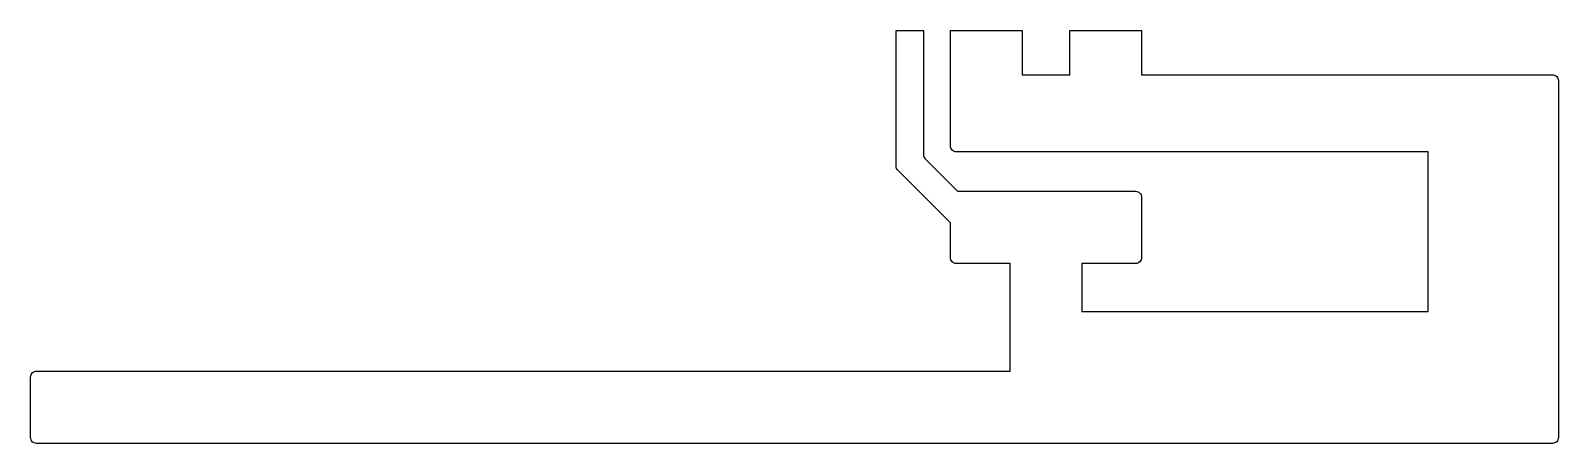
# Model space of a CAD drawing. Header units: millimetres. Extents: x -12.8 to 12.8, y -3.5 to 3.5.
import ezdxf

# ---------------------------------------------------------------- set-up
doc = ezdxf.new("R2010")
doc.units = ezdxf.units.MM
doc.layers.get('0').update_dxf_attribs({"linetype": 'CONTINUOUS'})

msp = doc.modelspace()

# ---------------------------------------------------------------- linework, layer by layer
msp.add_lwpolyline([(-12.79, -2.345, -0.414214), (-12.69, -2.245), (3.61, -2.245), (3.61, -0.445), (2.71, -0.445, -0.414214), (2.61, -0.345), (2.61, 0.236), (1.729, 1.116, -0.198912), (1.7, 1.187), (1.7, 3.455), (2.16, 3.455), (2.16, 1.378, 0.198912), (2.189, 1.307), (2.731, 0.765), (5.71, 0.765, -0.414214), (5.81, 0.665), (5.81, -0.345, -0.414214), (5.71, -0.445), (4.81, -0.445), (4.81, -1.245), (10.61, -1.245), (10.61, 1.425), (2.71, 1.425, -0.414214), (2.61, 1.525), (2.61, 3.455), (3.81, 3.455), (3.81, 2.715), (4.61, 2.715), (4.61, 3.455), (5.81, 3.455), (5.81, 2.715), (12.69, 2.715, -0.414214), (12.79, 2.615), (12.79, -3.355, -0.414214), (12.69, -3.455), (-12.69, -3.455, -0.414214), (-12.79, -3.355)], format="xyb", close=True)
msp.add_lwpolyline([(-12.79, -2.345, -0.414214), (-12.69, -2.245), (3.61, -2.245), (3.61, -0.445), (2.71, -0.445, -0.414214), (2.61, -0.345), (2.61, 0.236), (1.729, 1.116, -0.198912), (1.7, 1.187), (1.7, 3.455), (2.16, 3.455), (2.16, 1.378, 0.198912), (2.189, 1.307), (2.731, 0.765), (5.71, 0.765, -0.414214), (5.81, 0.665), (5.81, -0.345, -0.414214), (5.71, -0.445), (4.81, -0.445), (4.81, -1.245), (10.61, -1.245), (10.61, 1.425), (2.71, 1.425, -0.414214), (2.61, 1.525), (2.61, 3.455), (3.81, 3.455), (3.81, 2.715), (4.61, 2.715), (4.61, 3.455), (5.81, 3.455), (5.81, 2.715), (12.69, 2.715, -0.414214), (12.79, 2.615), (12.79, -3.355, -0.414214), (12.69, -3.455), (-12.69, -3.455, -0.414214), (-12.79, -3.355)], format="xyb", close=True)

doc.saveas('drawing.dxf')
